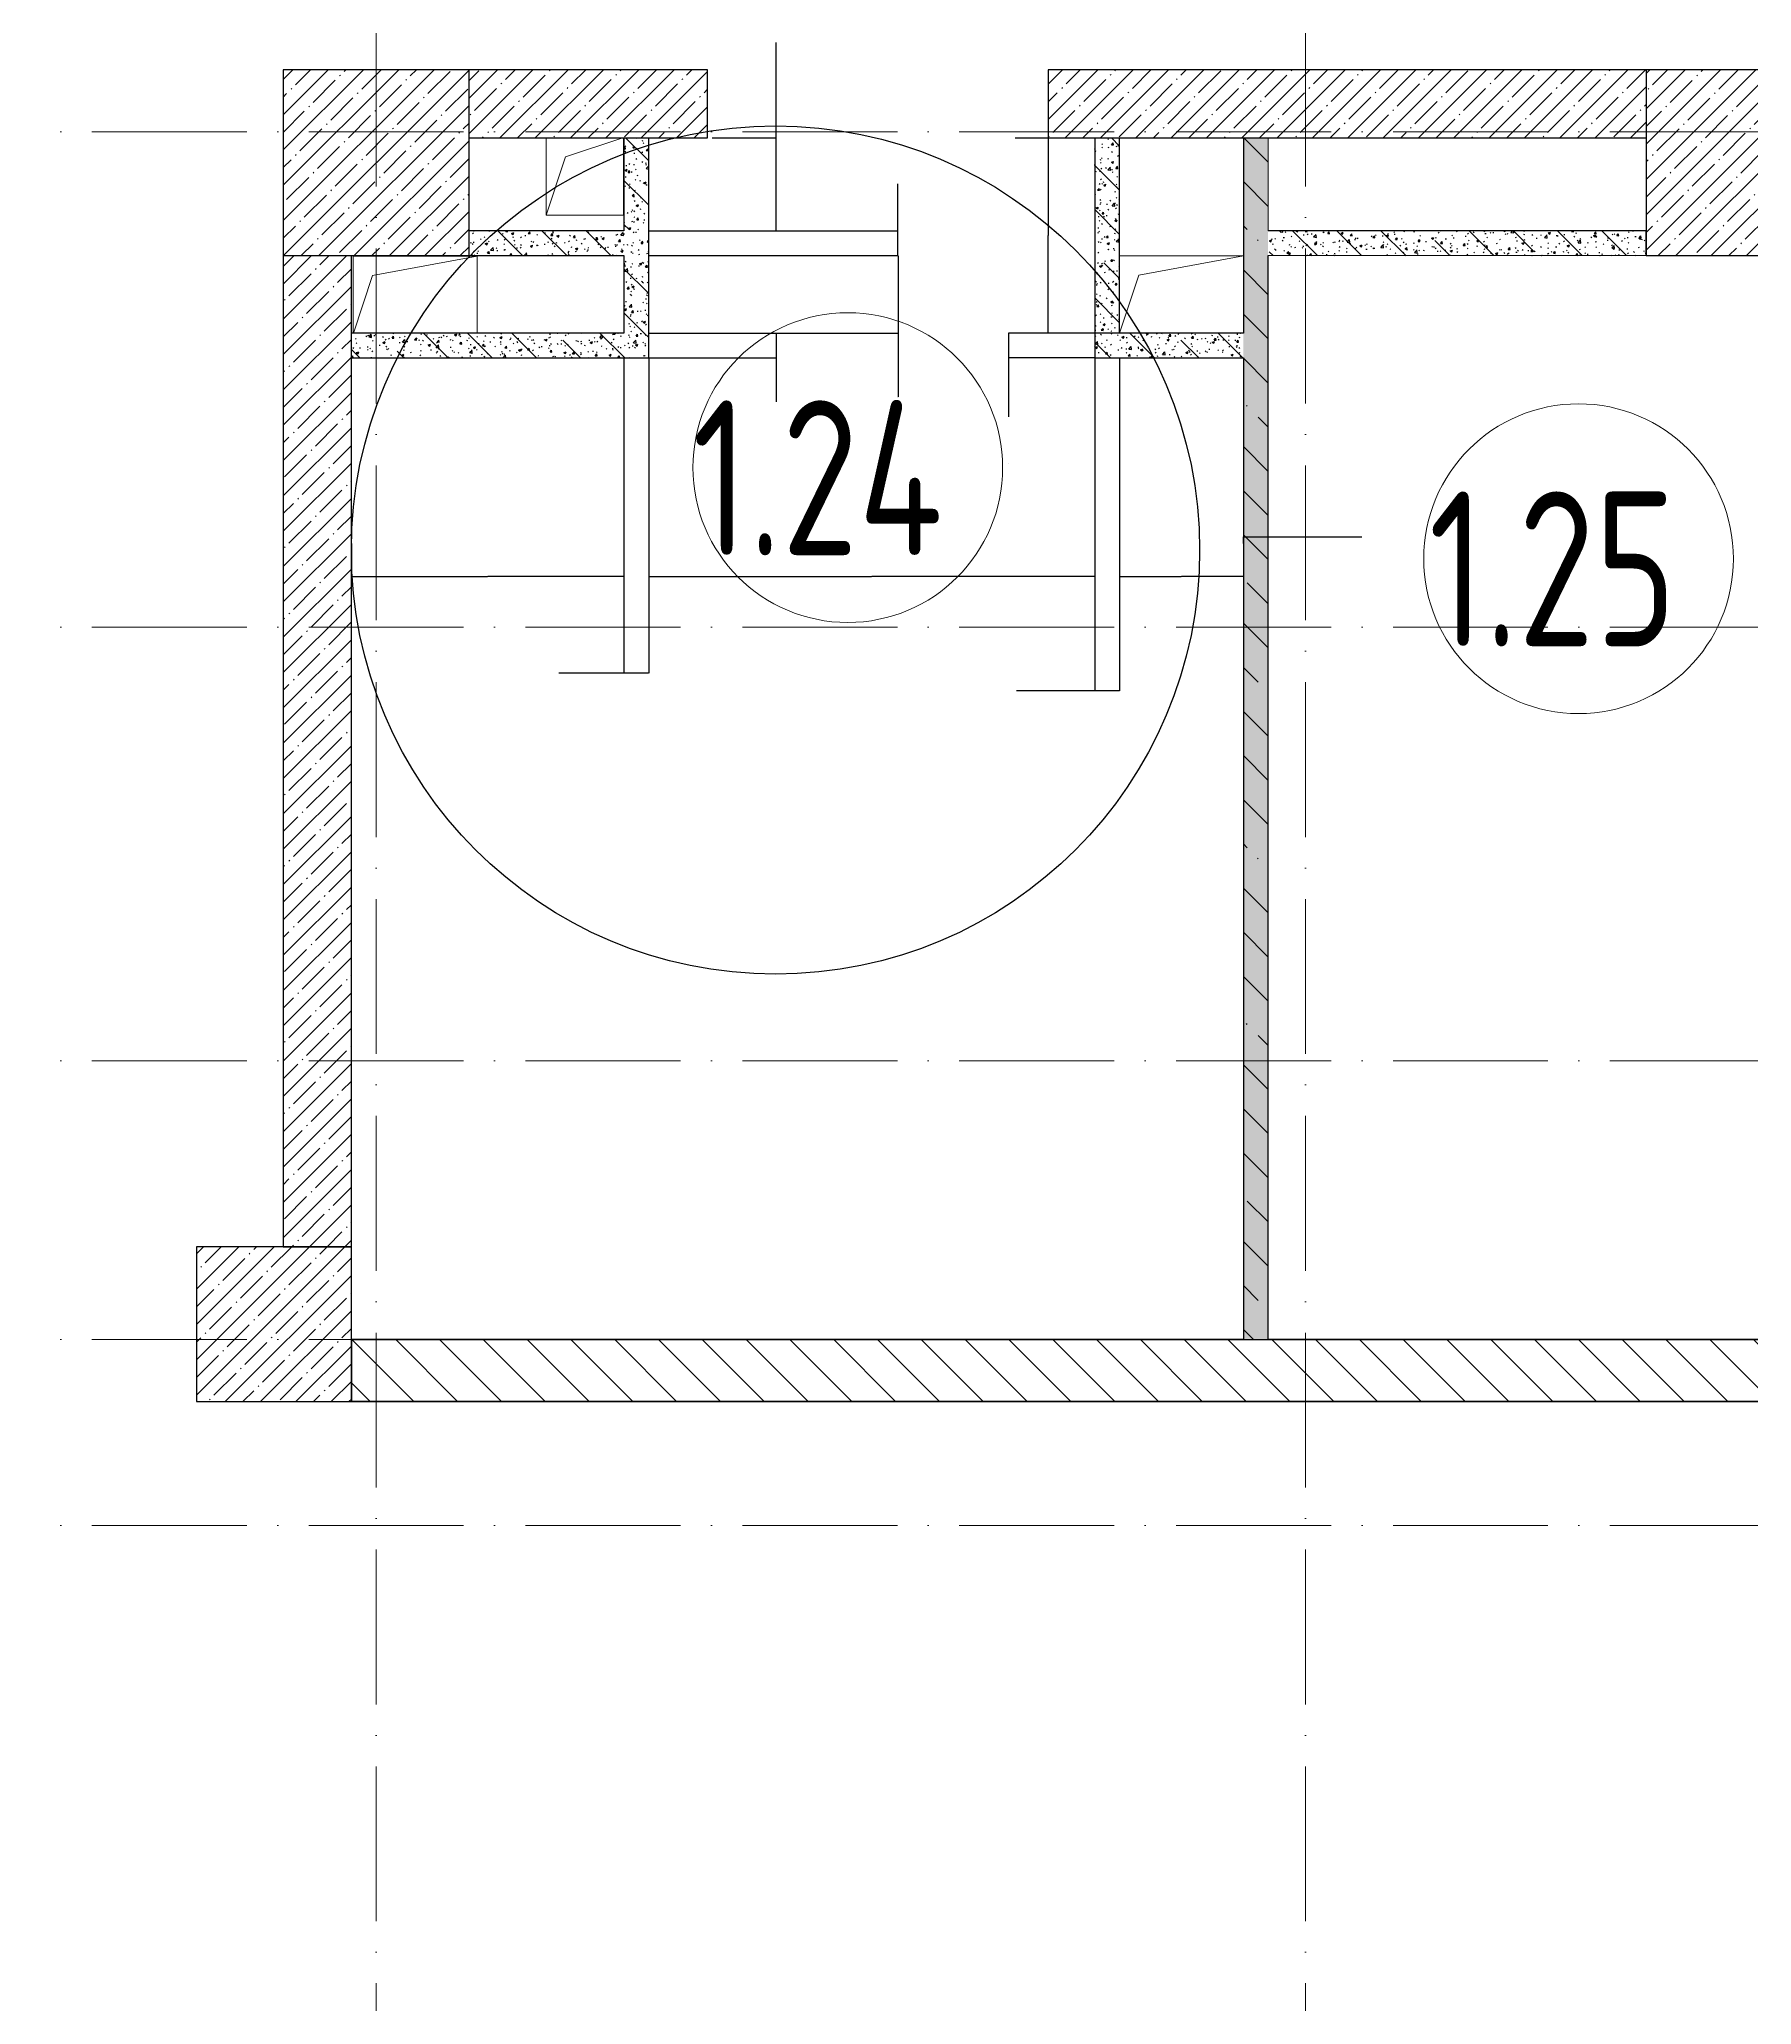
# Model space of a CAD drawing. Header units: millimetres. Extents: x 12986 to 523328, y -9759 to 30092.
# Drawn here: x 74919 to 80448, y 8953 to 15298 of the extents above; entities that cross this region are included whole.
import ezdxf

# ---------------------------------------------------------------- set-up
doc = ezdxf.new("R2010")
doc.units = ezdxf.units.MM
doc.linetypes.add('50_200_ШТРИХ_1Т_ш5_п1_п1_', pattern=[700, 500, -100, 0, -100])
for name, color, linetype, lineweight in [('0) ПГП', 1, 'Continuous', 30), ('2) Расчет', 1, 'Continuous', 30), ('4) ПГП красный расчет', 12, 'Continuous', 30), ('5) Блок ячеистый', 160, 'Continuous', 60), ('A-ANNO-DIMS', 7, 'Continuous', 9), ('A-AREA-IDEN', 7, 'Continuous', 9), ('A-FLOR', 7, 'Continuous', 9), ('A-GENM', 7, 'Continuous', 9), ('A-WALL-1', 7, 'Continuous', 25), ('A-WALL-6', 18, 'Continuous', 13), ('A-WALL-PATT-1', 7, 'Continuous', 5), ('S-COLS', 7, 'Continuous', 9), ('S-COLS-1', 7, 'Continuous', 5), ('S-COLS-2', 7, 'Continuous', 25), ('Оси-2', 7, '50_200_ШТРИХ_1Т_ш5_п1_п1_', 9)]:
    doc.layers.add(name, color=color, linetype=linetype, lineweight=lineweight)
doc.layers.add('0)Допникки кружки', color=7, linetype='Continuous', plot=False)
doc.layers.add('A-WALL-12', color=7, linetype='Continuous', lineweight=5, true_color=0x800000)
doc.layers.add('A-WALL-9', color=7, linetype='Continuous', lineweight=5, true_color=0x0070df)
doc.styles.add('СПДС', font='ГОСТ тип А.ttf', dxfattribs={"width": 0.9})
doc.dimstyles.get("Standard").update_dxf_attribs({"dimtxt": 0.18, "dimasz": 0.18, "dimexe": 0.18, "dimexo": 0.0625, "dimgap": 0.09, "dimtad": 0, "dimtih": 1, "dimtoh": 1, "dimdec": 4, "dimzin": 0, "dimdsep": 46, "dimtxsty": 'Standard', "dimcen": 0.09, "dimadec": 0, "dimazin": 0, "dimtfac": 1, "dimtdec": 4, "dimtofl": 0, "dimtmove": 0, "dimatfit": 3, "dimfxl": 1, "dimtolj": 1, "dimtzin": 0, "dimarcsym": 0})
pattern_1 = [(45, (61996.89, 0), (-57.02463, 57.02463), []), (45, (62053.92, 0), (-57.02463, 57.02463), [100.806, -20.161, 3.353, -16.808])]
pattern_2 = [(50, (61996.893, 0), (72.87376, -6.37607), [7.62, -83.82]), (355, (61996.89, 0), (-14.097, 76.42244), [6.096, -67.056]), (100.451, (62002.966, -0.53), (58.77696, 70.04687), [6.476, -71.236]), (46.184, (61996.89, 20.32), (108.43142, -16.81745), [11.43, -125.73]), (96.636, (62005.93, 18.92), (94.961, 98.9709), [9.714, -106.854]), (351.184, (61996.89, 20.32), (94.96227, 98.9702), [9.144, -100.584]), (21, (62007.053, 15.24), (60.64565, -40.90654), [7.62, -83.82]), (326, (62007.05, 15.24), (24.72083, 73.67493), [6.096, -67.056]), (71.451, (62012.11, 11.83), (85.36689, 32.76874), [6.476, -71.236]), (37.5, (61996.893, 0), (1.235525, 33.822432), [3.353, -62.89, 3.353, -64.719, -67.31]), (37.5, (61996.893, 0), (1.235525, 33.822432), [-134.315, 3.353, -63.957]), (7.5, (61996.893, 0), (26.728146, 40.07255), [3.353, -35.458, 3.353, -61.366, -25.654]), (7.5, (61996.893, 0), (26.728146, 40.07255), [-103.53, 3.353, -22.301]), (327.5, (61974.236, 0), (54.236318, -2.292117), [3.353, -22.047, 3.353, -75.895, -105.156]), (327.5, (61974.236, 0), (54.236318, -2.292117), [-104.648, 3.353, -101.803]), (317.5, (61964.076, 0), (59.25158, 10.17014), [3.353, -29.667, 3.353, -49.276, -74.676]), (317.5, (61964.076, 0), (59.25158, 10.17014), [-85.649, 3.353, -71.323])]
pattern_3 = [(135, (61996.9, 0), (-142.5612, -142.5612), []), (135, (62139.46, 0), (-142.5612, -142.5612), [252.016, -50.403, 3.353, -47.05])]

# ---------------------------------------------------------------- blocks, each defined once
blk = doc.blocks.new('BSC_Колонна _Прямоугольная - 600х600-V6-АР1_Кладочный план 1 этажа')
at = {"layer": 'S-COLS-1'}
h = blk.add_hatch(dxfattribs=at)
h.set_pattern_fill('FP_19', color=256, style=0, pattern_type=2)
h.set_pattern_definition([(45, (-14010, -14900), (-57.02463, 57.02463), []), (45, (-13952.975, -14900), (-57.02463, 57.02463), [100.806, -20.161, 3.353, -16.808])])
h.paths.add_polyline_path([(-300, -300), (300, -300), (300, 300), (-300, 300)], flags=0)
at = {"layer": 'S-COLS-2'}
for p, q in [((300, 300), (-300, 300)), ((-300, 300), (-300, -300)), ((300, -300), (300, 300)), ((-300, -300), (300, -300))]:
    blk.add_line(p, q, dxfattribs=at)
blk = doc.blocks.new('BSC_Колонна _Прямоугольная - 600х600-V33-АР1_Кладочный план 1 этажа')
at = {"layer": 'S-COLS-1'}
h = blk.add_hatch(dxfattribs=at)
h.set_pattern_fill('FP_59', color=256, style=0, pattern_type=2)
h.set_pattern_definition([(45, (-18410.26, -14900), (-57.02463, 57.02463), []), (45, (-18353.23, -14900), (-57.02463, 57.02463), [100.806, -20.161, 3.353, -16.808])])
h.paths.add_polyline_path([(-300, -300), (300, -300), (300, 300), (-300, 300)], flags=0)
at = {"layer": 'S-COLS-2'}
for p, q in [((300, 300), (-300, 300)), ((-300, 300), (-300, -300)), ((300, -300), (300, 300)), ((-300, -300), (300, -300))]:
    blk.add_line(p, q, dxfattribs=at)
blk = doc.blocks.new('AR_Отверстие прямоугольное _в плите_ - AR_Отверстие прямоугольное _в плите_-24467960-АР1_Кладочный план 1 этажа')
at = {"layer": 'A-GENM'}
for p, q in [((-125, 124), (-125, -125)), ((-62.5, 62.5), (122, 124)), ((125, -125), (125, 124)), ((-125, -125), (-62.5, 62.5)), ((-125, -125), (125, -125))]:
    blk.add_line(p, q, dxfattribs=at)
blk = doc.blocks.new('AR_Отверстие прямоугольное _в плите_ - AR_Отверстие прямоугольное _в плите_-V54-АР1_Кладочный план 1 этажа')
at = {"layer": 'A-GENM'}
for p, q in [((200, 125), (-200, 125)), ((-200, 125), (-200, -123)), ((-137.5, 62.5), (200, 125)), ((200, -123), (200, 125)), ((-199.3, -123), (-137.5, 62.5))]:
    blk.add_line(p, q, dxfattribs=at)
blk = doc.blocks.new('AR_Отверстие прямоугольное _в плите_ - AR_Отверстие прямоугольное _в плите_-V55-АР1_Кладочный план 1 этажа')
at = {"layer": 'A-GENM'}
for p, q in [((200, 125), (-200, 125)), ((-137.5, 62.5), (200, 125)), ((-199.6875, -124.0625), (-137.5, 62.5))]:
    blk.add_line(p, q, dxfattribs=at)
blk = doc.blocks.new('DIMBLOCK129-АР1_Кладочный план 1 этажа')
at = {"layer": 'A-ANNO-DIMS', "color": 0, "lineweight": -2, "transparency": 16777216}
for p, q in [((76890, 14350), (77298.9, 14350)), ((77298.7, 14349.8), (77298.7, 14270.2)), ((76887, 14270), (77298.9, 14270)), ((77298.7, 14270), (77298.7, 14127.5)), ((77298.7, 14127.5), (77298.5, 14127.5))]:
    blk.add_line(p, q, dxfattribs=at)
at = {"layer": 'A-ANNO-DIMS', "color": 0, "transparency": 16777216}
for points in [[(77298.7, 14349.8), (77298.7, 14349.8), (77298.7, 14350)], [(77298.7, 14270.2), (77298.7, 14270.2), (77298.7, 14270)]]:
    blk.add_solid(points, dxfattribs=at)
at = {"layer": 'Defpoints', "color": 0, "transparency": 16777216}
for p in [(76889.9, 14350), (77298.7, 14350), (76886.9, 14270)]:
    blk.add_point(p, dxfattribs=at)
at = {"layer": 'A-ANNO-DIMS', "color": 0, "transparency": 16777216, "insert": (77298.2, 13975.8), "char_height": 0.18, "width": 303.391, "attachment_point": 1, "rotation": 90, "line_spacing_factor": 1.149209}
blk.add_mtext('\\A1;80.0000', dxfattribs=at)
blk = doc.blocks.new('DIMBLOCK130-АР1_Кладочный план 1 этажа')
at = {"layer": 'A-ANNO-DIMS', "color": 0, "lineweight": -2, "transparency": 16777216}
for p, q in [((76890, 14600), (77692.1, 14600)), ((77691.9, 14599.8), (77691.9, 14350.2)), ((76890, 14350), (77692.1, 14350)), ((77691.9, 14350), (77691.9, 14144.3)), ((77691.9, 14144.3), (77691.7, 14144.3))]:
    blk.add_line(p, q, dxfattribs=at)
at = {"layer": 'A-ANNO-DIMS', "color": 0, "transparency": 16777216}
for points in [[(77691.9, 14599.8), (77692, 14599.8), (77691.9, 14600)], [(77691.9, 14350.2), (77692, 14350.2), (77691.9, 14350)]]:
    blk.add_solid(points, dxfattribs=at)
at = {"layer": 'Defpoints', "color": 0, "transparency": 16777216}
for p in [(76889.9, 14600), (77691.9, 14600), (76889.9, 14350)]:
    blk.add_point(p, dxfattribs=at)
at = {"layer": 'A-ANNO-DIMS', "color": 0, "transparency": 16777216, "insert": (77691.4, 13916.7), "char_height": 0.18, "width": 455.087, "attachment_point": 1, "rotation": 90, "line_spacing_factor": 1.149209}
blk.add_mtext('\\A1;250.0000', dxfattribs=at)
blk = doc.blocks.new('DIMBLOCK131-АР1_Кладочный план 1 этажа')
at = {"layer": 'A-ANNO-DIMS', "color": 0, "lineweight": -2, "transparency": 16777216}
for p, q in [((77691.1, 14680), (77691.1, 14832.3)), ((77691.1, 14832.3), (77691.3, 14832.3)), ((76890, 14680), (77691.3, 14680)), ((77691.1, 14600.2), (77691.1, 14679.8)), ((76890, 14600), (77691.3, 14600))]:
    blk.add_line(p, q, dxfattribs=at)
at = {"layer": 'A-ANNO-DIMS', "color": 0, "transparency": 16777216}
for points in [[(77691.1, 14679.8), (77691.2, 14679.8), (77691.1, 14680)], [(77691.1, 14600.2), (77691.2, 14600.2), (77691.1, 14600)]]:
    blk.add_solid(points, dxfattribs=at)
at = {"layer": 'Defpoints', "color": 0, "transparency": 16777216}
for p in [(76889.9, 14680), (77691.1, 14680), (76889.9, 14600)]:
    blk.add_point(p, dxfattribs=at)
at = {"layer": 'A-ANNO-DIMS', "color": 0, "transparency": 16777216, "insert": (77691.4, 14680.6), "char_height": 0.18, "width": 303.391, "attachment_point": 1, "rotation": 90, "line_spacing_factor": 1.149209}
blk.add_mtext('\\A1;80.0000', dxfattribs=at)
blk = doc.blocks.new('DIMBLOCK132-АР1_Кладочный план 1 этажа')
at = {"layer": 'A-ANNO-DIMS', "color": 0, "lineweight": -2, "transparency": 16777216}
for p, q in [((77297.9, 14980), (77297.9, 15288.6)), ((77297.9, 15288.6), (77298.1, 15288.6)), ((77091.5, 14980), (77298.1, 14980)), ((77297.9, 14680.2), (77297.9, 14979.8)), ((76890, 14680), (77298.1, 14680))]:
    blk.add_line(p, q, dxfattribs=at)
at = {"layer": 'A-ANNO-DIMS', "color": 0, "transparency": 16777216}
for points in [[(77297.9, 14979.8), (77298, 14979.8), (77297.9, 14980)], [(77297.9, 14680.2), (77298, 14680.2), (77297.9, 14680)]]:
    blk.add_solid(points, dxfattribs=at)
at = {"layer": 'Defpoints', "color": 0, "transparency": 16777216}
for p in [(77091.5, 14980), (77297.9, 14980), (76889.9, 14680)]:
    blk.add_point(p, dxfattribs=at)
at = {"layer": 'A-ANNO-DIMS', "color": 0, "transparency": 16777216, "insert": (77298.2, 15061), "char_height": 0.18, "width": 455.087, "attachment_point": 1, "rotation": 90, "line_spacing_factor": 1.149209}
blk.add_mtext('\\A1;300.0000', dxfattribs=at)
blk = doc.blocks.new('DIMBLOCK133-АР1_Кладочный план 1 этажа')
at = {"layer": 'A-ANNO-DIMS', "color": 0, "lineweight": -2, "transparency": 16777216}
for p, q in [((78326.7, 14270), (78326.5, 14270)), ((78326.9, 14270.1), (78326.9, 14270.2)), ((78326.9, 14270.1), (78326.9, 14270.2)), ((78327.1, 14270), (78327.3, 14270))]:
    blk.add_line(p, q, dxfattribs=at)
at = {"layer": 'A-ANNO-DIMS', "color": 0, "transparency": 16777216}
for points in [[(78326.7, 14270), (78326.7, 14270), (78326.9, 14270)], [(78327.1, 14270), (78327.1, 14270), (78326.9, 14270)]]:
    blk.add_solid(points, dxfattribs=at)
at = {"layer": 'Defpoints', "color": 0, "transparency": 16777216}
blk.add_point((78326.9, 14270), dxfattribs=at)
blk.add_point((78326.9, 14270), dxfattribs=at)
blk.add_point((78326.9, 14270), dxfattribs=at)
at = {"layer": 'A-ANNO-DIMS', "color": 0, "transparency": 16777216, "insert": (78327.7, 14270), "char_height": 0.18, "width": 151.696, "attachment_point": 5}
blk.add_mtext('\\A1;0.0000', dxfattribs=at)
blk = doc.blocks.new('DIMBLOCK134-АР1_Кладочный план 1 этажа')
at = {"layer": 'A-ANNO-DIMS', "color": 0, "lineweight": -2, "transparency": 16777216}
for p, q in [((78406.8, 14350), (78048.7, 14350)), ((78048.9, 14349.8), (78048.9, 14270.2)), ((78326.8, 14270), (78048.7, 14270)), ((78048.9, 14270), (78048.9, 14080)), ((78048.9, 14080), (78048.7, 14080))]:
    blk.add_line(p, q, dxfattribs=at)
at = {"layer": 'A-ANNO-DIMS', "color": 0, "transparency": 16777216}
for points in [[(78048.8, 14349.8), (78048.9, 14349.8), (78048.9, 14350)], [(78048.8, 14270.2), (78048.9, 14270.2), (78048.9, 14270)]]:
    blk.add_solid(points, dxfattribs=at)
at = {"layer": 'Defpoints', "color": 0, "transparency": 16777216}
for p in [(78048.9, 14350), (78406.9, 14350), (78326.9, 14270)]:
    blk.add_point(p, dxfattribs=at)
at = {"layer": 'A-ANNO-DIMS', "color": 0, "transparency": 16777216, "insert": (78048.4, 13928.3), "char_height": 0.18, "width": 303.391, "attachment_point": 1, "rotation": 90, "line_spacing_factor": 1.149209}
blk.add_mtext('\\A1;80.0000', dxfattribs=at)
blk = doc.blocks.new('DIMBLOCK135-АР1_Кладочный план 1 этажа')
at = {"layer": 'A-ANNO-DIMS', "color": 0, "lineweight": -2, "transparency": 16777216}
for p, q in [((78070.4, 14980), (78176.6, 14980)), ((78176.4, 14979.8), (78176.4, 14665.2)), ((78176.4, 14350.2), (78176.4, 14664.8)), ((78406.8, 14350), (78176.3, 14350))]:
    blk.add_line(p, q, dxfattribs=at)
at = {"layer": 'A-ANNO-DIMS', "color": 0, "transparency": 16777216}
for points in [[(78176.4, 14979.8), (78176.5, 14979.8), (78176.4, 14980)], [(78176.4, 14350.2), (78176.5, 14350.2), (78176.4, 14350)]]:
    blk.add_solid(points, dxfattribs=at)
at = {"layer": 'Defpoints', "color": 0, "transparency": 16777216}
for p in [(78070.4, 14980), (78176.4, 14980), (78406.9, 14350)]:
    blk.add_point(p, dxfattribs=at)
at = {"layer": 'A-ANNO-DIMS', "color": 0, "transparency": 16777216, "insert": (78176.4, 14665), "char_height": 0.18, "width": 455.087, "attachment_point": 5}
blk.add_mtext('\\A1;630.0000', dxfattribs=at)
blk = doc.blocks.new('DIMBLOCK388-АР1_Кладочный план 1 этажа')
at = {"layer": 'A-ANNO-DIMS', "color": 0, "lineweight": -2, "transparency": 16777216}
for p, q in [((76806.9, 14266.9), (76806.9, 13563.8)), ((75926.9, 13670), (75926.9, 13563.8)), ((75927.1, 13564), (76366.2, 13564)), ((76806.7, 13564), (76367.5, 13564))]:
    blk.add_line(p, q, dxfattribs=at)
at = {"layer": 'A-ANNO-DIMS', "color": 0, "transparency": 16777216}
for points in [[(75927.1, 13564), (75927.1, 13564), (75926.9, 13564)], [(76806.7, 13564), (76806.7, 13564), (76806.9, 13564)]]:
    blk.add_solid(points, dxfattribs=at)
at = {"layer": 'Defpoints', "color": 0, "transparency": 16777216}
for p in [(76806.9, 14267), (75926.9, 13670), (76806.9, 13564)]:
    blk.add_point(p, dxfattribs=at)
at = {"layer": 'A-ANNO-DIMS', "color": 0, "transparency": 16777216, "insert": (76366.9, 13564), "char_height": 0.18, "width": 455.087, "attachment_point": 5}
blk.add_mtext('\\A1;880.0000', dxfattribs=at)
blk = doc.blocks.new('DIMBLOCK389-АР1_Кладочный план 1 этажа')
at = {"layer": 'A-ANNO-DIMS', "color": 0, "lineweight": -2, "transparency": 16777216}
for p, q in [((76806.9, 14266.9), (76806.9, 13251.4)), ((76886.9, 14269.9), (76886.9, 13251.4)), ((76806.9, 13251.6), (76597.1, 13251.6)), ((76886.7, 13251.6), (76807.1, 13251.6))]:
    blk.add_line(p, q, dxfattribs=at)
at = {"layer": 'A-ANNO-DIMS', "color": 0, "transparency": 16777216}
for points in [[(76807.1, 13251.6), (76807.1, 13251.6), (76806.9, 13251.6)], [(76886.7, 13251.6), (76886.7, 13251.6), (76886.9, 13251.6)]]:
    blk.add_solid(points, dxfattribs=at)
at = {"layer": 'Defpoints', "color": 0, "transparency": 16777216}
for p in [(76806.9, 14267), (76886.9, 14270), (76886.9, 13251.6)]:
    blk.add_point(p, dxfattribs=at)
at = {"layer": 'A-ANNO-DIMS', "color": 0, "transparency": 16777216, "insert": (76444.9, 13251.7), "char_height": 0.18, "width": 303.391, "attachment_point": 1, "line_spacing_factor": 1.149209}
blk.add_mtext('\\A1;80.0000', dxfattribs=at)
blk = doc.blocks.new('DIMBLOCK390-АР1_Кладочный план 1 этажа')
at = {"layer": 'A-ANNO-DIMS', "color": 0, "lineweight": -2, "transparency": 16777216}
for p, q in [((76886.9, 14269.9), (76886.9, 13563.8)), ((78326.9, 14269.9), (78326.9, 13563.8)), ((76887.1, 13564), (77606.2, 13564)), ((78326.7, 13564), (77607.6, 13564))]:
    blk.add_line(p, q, dxfattribs=at)
at = {"layer": 'A-ANNO-DIMS', "color": 0, "transparency": 16777216}
for points in [[(76887.1, 13564), (76887.1, 13564), (76886.9, 13564)], [(78326.7, 13564), (78326.7, 13564), (78326.9, 13564)]]:
    blk.add_solid(points, dxfattribs=at)
at = {"layer": 'Defpoints', "color": 0, "transparency": 16777216}
for p in [(76886.9, 14270), (78326.9, 14270), (78326.9, 13564)]:
    blk.add_point(p, dxfattribs=at)
at = {"layer": 'A-ANNO-DIMS', "color": 0, "transparency": 16777216, "insert": (77606.9, 13564), "char_height": 0.18, "width": 597.589, "attachment_point": 5}
blk.add_mtext('\\A1;1440.0000', dxfattribs=at)
blk = doc.blocks.new('DIMBLOCK391-АР1_Кладочный план 1 этажа')
at = {"layer": 'A-ANNO-DIMS', "color": 0, "lineweight": -2, "transparency": 16777216}
for p, q in [((78326.9, 14269.9), (78326.9, 13194.8)), ((78406.9, 14266.9), (78406.9, 13194.8)), ((78326.9, 13194.9), (78074.6, 13194.9)), ((78406.7, 13194.9), (78327.1, 13194.9))]:
    blk.add_line(p, q, dxfattribs=at)
at = {"layer": 'A-ANNO-DIMS', "color": 0, "transparency": 16777216}
for points in [[(78327.1, 13195), (78327.1, 13194.9), (78326.9, 13194.9)], [(78406.7, 13195), (78406.7, 13194.9), (78406.9, 13194.9)]]:
    blk.add_solid(points, dxfattribs=at)
at = {"layer": 'Defpoints', "color": 0, "transparency": 16777216}
for p in [(78326.9, 14270), (78406.9, 14267), (78406.9, 13194.9)]:
    blk.add_point(p, dxfattribs=at)
at = {"layer": 'A-ANNO-DIMS', "color": 0, "transparency": 16777216, "insert": (77922.4, 13195.1), "char_height": 0.18, "width": 303.391, "attachment_point": 1, "line_spacing_factor": 1.149209}
blk.add_mtext('\\A1;80.0000', dxfattribs=at)
blk = doc.blocks.new('DIMBLOCK392-АР1_Кладочный план 1 этажа')
at = {"layer": 'A-ANNO-DIMS', "color": 0, "lineweight": -2, "transparency": 16777216}
for p, q in [((78406.9, 14266.9), (78406.9, 13563.8)), ((78806.9, 13670), (78806.9, 13563.8)), ((78407.1, 13564), (78606.3, 13564)), ((78806.7, 13564), (78607.5, 13564))]:
    blk.add_line(p, q, dxfattribs=at)
at = {"layer": 'A-ANNO-DIMS', "color": 0, "transparency": 16777216}
for points in [[(78407.1, 13564), (78407.1, 13564), (78406.9, 13564)], [(78806.7, 13564), (78806.7, 13564), (78806.9, 13564)]]:
    blk.add_solid(points, dxfattribs=at)
at = {"layer": 'Defpoints', "color": 0, "transparency": 16777216}
for p in [(78406.9, 14267), (78806.9, 13670), (78806.9, 13564)]:
    blk.add_point(p, dxfattribs=at)
at = {"layer": 'A-ANNO-DIMS', "color": 0, "transparency": 16777216, "insert": (78606.9, 13564), "char_height": 0.18, "width": 473.474, "attachment_point": 5}
blk.add_mtext('\\A1;400.0000', dxfattribs=at)
blk = doc.blocks.new('DIMBLOCK393-АР1_Кладочный план 1 этажа')
at = {"layer": 'A-ANNO-DIMS', "color": 0, "lineweight": -2, "transparency": 16777216}
for p, q in [((78806.9, 13670.1), (78806.9, 13692.1)), ((78807.1, 13691.9), (78886.7, 13691.9)), ((78886.9, 13670.1), (78886.9, 13692.1)), ((78886.9, 13691.9), (79188.8, 13691.9))]:
    blk.add_line(p, q, dxfattribs=at)
at = {"layer": 'A-ANNO-DIMS', "color": 0, "transparency": 16777216}
for points in [[(78807.1, 13692), (78807.1, 13691.9), (78806.9, 13691.9)], [(78886.7, 13692), (78886.7, 13691.9), (78886.9, 13691.9)]]:
    blk.add_solid(points, dxfattribs=at)
at = {"layer": 'Defpoints', "color": 0, "transparency": 16777216}
for p in [(78806.9, 13670), (78886.9, 13691.9), (78886.9, 13670)]:
    blk.add_point(p, dxfattribs=at)
at = {"layer": 'A-ANNO-DIMS', "color": 0, "transparency": 16777216, "insert": (79037.6, 13692.1), "char_height": 0.18, "width": 303.391, "attachment_point": 1, "line_spacing_factor": 1.149209}
blk.add_mtext('\\A1;80.0000', dxfattribs=at)
blk = doc.blocks.new('Марка_Помещения - Номер-25198446-Объем проектирования 1 этажа')
at = {"layer": 'A-AREA-IDEN'}
for start, end in [(360, 180), (180, 360)]:
    blk.add_arc((0, 0), 2.5, start, end, dxfattribs=at)

msp = doc.modelspace()

# ---------------------------------------------------------------- hatches: boundary and pattern name
at = {"layer": '0) ПГП'}
h = msp.add_hatch(dxfattribs=at)
h.set_pattern_fill('FP_16', color=256, style=0, pattern_type=2)
h.set_pattern_definition(pattern_2)
h.paths.add_polyline_path([(76886.89325, 14350), (76886.89325, 14980), (76806.89325, 14980), (76806.89325, 14350)], flags=0)
h = msp.add_hatch(dxfattribs=at)
h.set_pattern_fill('FP_17', color=256, style=0, pattern_type=2)
h.set_pattern_definition(pattern_3)
h.paths.add_polyline_path([(76886.89325, 14350), (76886.89325, 14980), (76806.89325, 14980), (76806.89325, 14350)], flags=0)
h = msp.add_hatch(dxfattribs=at)
h.set_pattern_fill('FP_16', color=256, style=0, pattern_type=2)
h.set_pattern_definition(pattern_2)
h.paths.add_polyline_path([(78326.89325, 14350), (78406.89325, 14350), (78406.89325, 14980), (78326.89325, 14980)], flags=0)
h = msp.add_hatch(dxfattribs=at)
h.set_pattern_fill('FP_17', color=256, style=0, pattern_type=2)
h.set_pattern_definition(pattern_3)
h.paths.add_polyline_path([(78326.89325, 14350), (78406.89325, 14350), (78406.89325, 14980), (78326.89325, 14980)], flags=0)
h = msp.add_hatch(dxfattribs=at)
h.set_pattern_fill('FP_16', color=256, style=0, pattern_type=2)
h.set_pattern_definition(pattern_2)
h.paths.add_polyline_path([(78886.89325, 11100.00003), (78886.89325, 14980), (78806.89325, 14980), (78806.89325, 11100.00003)], flags=0)
h = msp.add_hatch(dxfattribs=at)
h.set_pattern_fill('FP_17', color=256, style=0, pattern_type=2)
h.set_pattern_definition(pattern_3)
h.paths.add_polyline_path([(78886.89325, 11100.00003), (78886.89325, 14980), (78806.89325, 14980), (78806.89325, 11100.00003)], flags=0)
h = msp.add_hatch(dxfattribs=at)
h.set_pattern_fill('FP_16', color=256, style=0, pattern_type=2)
h.set_pattern_definition(pattern_2)
h.paths.add_polyline_path([(76806.89325, 14600), (76806.89325, 14680), (76306.89325, 14680), (76306.89325, 14600)], flags=0)
h = msp.add_hatch(dxfattribs=at)
h.set_pattern_fill('FP_17', color=256, style=0, pattern_type=2)
h.set_pattern_definition(pattern_3)
h.paths.add_polyline_path([(76806.89325, 14600), (76806.89325, 14680), (76306.89325, 14680), (76306.89325, 14600)], flags=0)
h = msp.add_hatch(dxfattribs=at)
h.set_pattern_fill('FP_16', color=256, style=0, pattern_type=2)
h.set_pattern_definition(pattern_2)
h.paths.add_polyline_path([(80106.89325, 14600), (80106.89325, 14680), (78886.89325, 14680), (78886.89325, 14600)], flags=0)
h = msp.add_hatch(dxfattribs=at)
h.set_pattern_fill('FP_17', color=256, style=0, pattern_type=2)
h.set_pattern_definition(pattern_3)
h.paths.add_polyline_path([(80106.89325, 14600), (80106.89325, 14680), (78886.89325, 14680), (78886.89325, 14600)], flags=0)
h = msp.add_hatch(dxfattribs=at)
h.set_pattern_fill('FP_16', color=256, style=0, pattern_type=2)
h.set_pattern_definition(pattern_2)
h.paths.add_polyline_path([(76886.89325, 14270), (76886.89325, 14350), (75926.89325, 14350), (75926.89325, 14270)], flags=0)
h = msp.add_hatch(dxfattribs=at)
h.set_pattern_fill('FP_17', color=256, style=0, pattern_type=2)
h.set_pattern_definition(pattern_3)
h.paths.add_polyline_path([(76886.89325, 14270), (76886.89325, 14350), (75926.89325, 14350), (75926.89325, 14270)], flags=0)
h = msp.add_hatch(dxfattribs=at)
h.set_pattern_fill('FP_16', color=256, style=0, pattern_type=2)
h.set_pattern_definition(pattern_2)
h.paths.add_polyline_path([(78326.89325, 14270), (78806.89325, 14270), (78806.89325, 14350), (78326.89325, 14350)], flags=0)
h = msp.add_hatch(dxfattribs=at)
h.set_pattern_fill('FP_17', color=256, style=0, pattern_type=2)
h.set_pattern_definition(pattern_3)
h.paths.add_polyline_path([(78326.89325, 14270), (78806.89325, 14270), (78806.89325, 14350), (78326.89325, 14350)], flags=0)
at = {"layer": 'A-WALL-12'}
h = msp.add_hatch(dxfattribs=at)
h.set_pattern_fill('FP_3', color=256, style=0, pattern_type=2)
h.set_pattern_definition([(135, (61996.89, 0), (-70.7107, -70.7107), [])])
h.paths.add_polyline_path([(75926.89325, 10900.00003), (81706.89325, 10900.00003), (81706.89325, 11100.00003), (75926.89325, 11100.00003)], flags=0)
at = {"layer": 'A-WALL-PATT-1'}
h = msp.add_hatch(dxfattribs=at)
h.set_pattern_fill('FP_1', color=256, style=0, pattern_type=2)
h.set_pattern_definition(pattern_1)
h.paths.add_polyline_path([(78806.89325, 14980), (80107.14985, 14980), (80107.14985, 15200), (78176.89325, 15200), (78176.89325, 14980), (78406.89325, 14980)], flags=0)
h.paths.add_polyline_path([(76886.89325, 14980), (77076.89325, 14980), (77076.89325, 15200), (76306.89325, 15200), (76306.89325, 14980), (76806.89325, 14980)], flags=0)
h = msp.add_hatch(dxfattribs=at)
h.set_pattern_fill('FP_1', color=256, style=0, pattern_type=2)
h.set_pattern_definition(pattern_1)
h.paths.add_polyline_path([(75706.89325, 11400), (75926.89325, 11400), (75926.89325, 14600), (75706.89325, 14600)], flags=0)
at = {"layer": 'S-COLS-1'}
h = msp.add_hatch(dxfattribs=at)
h.set_pattern_fill('FP_1', color=256, style=0, pattern_type=2)
h.set_pattern_definition(pattern_1)
h.paths.add_polyline_path([(75426.89325, 10900), (75926.89325, 10900), (75926.89325, 11400), (75426.89325, 11400)], flags=0)

# ---------------------------------------------------------------- linework, layer by layer
at = {"layer": '0) ПГП'}
for p, q in [((76806.89325, 14980), (76806.89325, 14680)), ((78406.89325, 14350), (78406.89325, 14980)), ((76806.89325, 14680), (76306.89325, 14680)), ((76806.89325, 14600), (76806.89325, 14350)), ((78886.89325, 11100.00003), (78886.89325, 14600)), ((75926.89325, 14270), (76886.89325, 14270)), ((78326.89325, 14270), (78806.89325, 14270))]:
    msp.add_line(p, q, dxfattribs=at)
at = {"layer": '0)Допникки кружки', "color": 6, "lineweight": 30}
msp.add_circle((77296.27888, 13649.38563), 1369.38563, dxfattribs=at)
at = {"layer": '2) Расчет'}
for p, q in [((76886.89325, 14270), (76886.89325, 14980)), ((78326.89325, 14980), (78326.89325, 14270)), ((78806.89325, 14980), (78806.89325, 14350)), ((76306.89325, 14600), (76806.89325, 14600)), ((76806.89325, 14350), (75926.89325, 14350)), ((78806.89325, 14350), (78406.89325, 14350)), ((78806.89325, 14270), (78806.89325, 11100.00003))]:
    msp.add_line(p, q, dxfattribs=at)
at = {"layer": '4) ПГП красный расчет'}
for p, q in [((80106.89325, 14680), (78886.89325, 14680)), ((80106.89325, 14600), (80106.89325, 14680))]:
    msp.add_line(p, q, dxfattribs=at)
at = {"layer": '5) Блок ячеистый'}
for p, q in [((78806.89325, 11100.00003), (75926.89325, 11100.00003)), ((75926.89325, 11100.00003), (75926.89325, 10900.00003)), ((81706.89325, 11100.00003), (78886.89325, 11100.00003)), ((75926.89325, 10900.00003), (81706.89325, 10900.00003))]:
    msp.add_line(p, q, dxfattribs=at)
at = {"layer": 'A-FLOR'}
for p, q in [((76555.89325, 14731), (76555.89325, 14980)), ((76805.89325, 14980), (76805.89325, 14731)), ((76805.89325, 14731), (76555.89325, 14731)), ((75932.89325, 14598), (76332.89325, 14598)), ((75932.89325, 14350), (75932.89325, 14598)), ((76332.89325, 14598), (76332.89325, 14350)), ((78406.89325, 14599), (78806.89325, 14599))]:
    msp.add_line(p, q, dxfattribs=at)
at = {"layer": 'A-WALL-1'}
for p, q in [((77076.89325, 15200), (76306.89325, 15200)), ((77076.89325, 14980), (77076.89325, 15200)), ((80107.14985, 15200), (78176.89325, 15200)), ((78176.89325, 15200), (78176.89325, 14980)), ((76306.89325, 14980), (77076.89325, 14980)), ((78176.89325, 14980), (80107.14985, 14980)), ((75706.89325, 14600), (75706.89325, 11400)), ((75926.89325, 11400), (75926.89325, 14600)), ((75706.89325, 11400), (75926.89325, 11400))]:
    msp.add_line(p, q, dxfattribs=at)
at = {"layer": 'A-WALL-12', "color": 16, "lineweight": 25, "true_color": 0x800000}
msp.add_lwpolyline([(75926.89325, 11100.00003), (81706.89325, 11100.00003), (81706.89325, 10900), (75926.89325, 10900)], close=True, dxfattribs=at)
at = {"layer": 'A-WALL-6'}
for p, q in [((78886.89325, 14680), (78886.89325, 14980)), ((78886.89325, 14600), (80106.89325, 14600))]:
    msp.add_line(p, q, dxfattribs=at)
at = {"layer": 'A-WALL-9'}
msp.add_line((78806.89325, 11100.00003), (78886.89325, 11100.00003), dxfattribs=at)
at = {"layer": 'S-COLS-2'}
for p, q in [((75926.89325, 11400), (75426.89325, 11400)), ((75426.89325, 11400), (75426.89325, 10900)), ((75926.89325, 10900), (75926.89325, 11400)), ((75426.89325, 10900), (75926.89325, 10900))]:
    msp.add_line(p, q, dxfattribs=at)
at = {"layer": 'Оси-2'}
for p, q in [((76006.89325, -4080), (76006.89325, 28636.94316)), ((79006.89325, -4080), (79006.89325, 28636.94316)), ((57586.89328, 15000), (187948.52131, 15000)), ((57586.89328, 13400), (187948.52131, 13400)), ((57586.89328, 12000), (187948.52131, 12000)), ((57586.89328, 11100), (187948.52131, 11100)), ((57586.89328, 10500), (187948.52131, 10500))]:
    msp.add_line(p, q, dxfattribs=at)

# ---------------------------------------------------------------- block references
at = {"layer": 'A-AREA-IDEN', "xscale": 199.9999999999999, "yscale": 199.9999999999999, "zscale": 199.9999999999999}
for p in [(77529.59518, 13915.52297), (79889.07969, 13621.41744)]:
    msp.add_blockref('Марка_Помещения - Номер-25198446-Объем проектирования 1 этажа', p, dxfattribs=at)
at = {"layer": 'A-GENM'}
for name, p in [('AR_Отверстие прямоугольное _в плите_ - AR_Отверстие прямоугольное _в плите_-24467960-АР1_Кладочный план 1 этажа', (76680.89325, 14856)), ('AR_Отверстие прямоугольное _в плите_ - AR_Отверстие прямоугольное _в плите_-V54-АР1_Кладочный план 1 этажа', (76132.89325, 14473)), ('AR_Отверстие прямоугольное _в плите_ - AR_Отверстие прямоугольное _в плите_-V55-АР1_Кладочный план 1 этажа', (78606.89325, 14474))]:
    msp.add_blockref(name, p, dxfattribs=at)
at = {"layer": 'S-COLS'}
for name, p in [('BSC_Колонна _Прямоугольная - 600х600-V6-АР1_Кладочный план 1 этажа', (76006.89325, 14900)), ('BSC_Колонна _Прямоугольная - 600х600-V33-АР1_Кладочный план 1 этажа', (80407.14985, 14900))]:
    msp.add_blockref(name, p, dxfattribs=at)

# ---------------------------------------------------------------- texts
at = {"layer": 'A-AREA-IDEN', "char_height": 500, "attachment_point": 1, "style": 'СПДС'}
for s, insert, width in [('1.24', (77027.82888, 14132.64158), 1255.442625), ('1.25', (79405.31339, 13838.53605), 1212.1515)]:
    msp.add_mtext(s, dxfattribs=dict(at, insert=insert, width=width))

# ---------------------------------------------------------------- dimensions: what is measured, and where the dimension line sits
at = {"layer": 'A-ANNO-DIMS'}
for base, p1, p2, picture, middle in [((77297.93712, 14980), (76889.94125, 14680), (77091.47815, 14980), 'DIMBLOCK132-АР1_Кладочный план 1 этажа', (77298.32712, 15288.55829)), ((77691.14044, 14680), (76889.94125, 14600), (76889.94125, 14680), 'DIMBLOCK131-АР1_Кладочный план 1 этажа', (77691.53044, 14832.27367)), ((77691.92044, 14600), (76889.94125, 14350), (76889.94125, 14600), 'DIMBLOCK130-АР1_Кладочный план 1 этажа', (77691.53044, 14144.27304)), ((77298.71712, 14350), (76886.89325, 14270), (76889.94125, 14350), 'DIMBLOCK129-АР1_Кладочный план 1 этажа', (77298.32712, 14127.45185)), ((78048.87826, 14350), (78326.89325, 14270), (78406.89325, 14350), 'DIMBLOCK134-АР1_Кладочный план 1 этажа', (78048.48826, 14079.98045))]:
    dim = msp.add_linear_dim(base=base, p1=p1, p2=p2, angle=90, dimstyle='Standard', dxfattribs=at)
    dim.commit()
    dim.dimension.update_dxf_attribs({"geometry": picture, "text_midpoint": middle, "dimtype": 160, "text_rotation": 90})
dim = msp.add_linear_dim(base=(78176.44608, 14980), p1=(78406.89325, 14350), p2=(78070.38006, 14980), angle=90, dimstyle='Standard', dxfattribs=at)
dim.commit()
dim.dimension.update_dxf_attribs({"geometry": 'DIMBLOCK135-АР1_Кладочный план 1 этажа', "text_midpoint": (78176.44608, 14665)})
for base, p1, p2, picture, middle in [((76806.89325, 13563.98035), (75926.89325, 13670.04637), (76806.89325, 14266.952), 'DIMBLOCK388-АР1_Кладочный план 1 этажа', (76366.89325, 13563.98035)), ((78326.89325, 13563.98035), (76886.89325, 14270), (78326.89325, 14270), 'DIMBLOCK390-АР1_Кладочный план 1 этажа', (77606.89325, 13563.98035)), ((78326.8932504226, 14269.9999951684), (78326.8932504226, 14269.9999951684), (78326.8932504226, 14269.9999951684), 'DIMBLOCK133-АР1_Кладочный план 1 этажа', (78327.7182504226, 14269.9999951684)), ((78806.89325, 13563.98035), (78406.89325, 14266.952), (78806.89325, 13670.04637), 'DIMBLOCK392-АР1_Кладочный план 1 этажа', (78606.89325, 13563.98035))]:
    dim = msp.add_linear_dim(base=base, p1=p1, p2=p2, dimstyle='Standard', dxfattribs=at)
    dim.commit()
    dim.dimension.update_dxf_attribs({"geometry": picture, "text_midpoint": middle})
for base, p1, p2, picture, middle in [((76886.89325, 13251.59604), (76806.89325, 14266.952), (76886.89325, 14270), 'DIMBLOCK389-АР1_Кладочный план 1 этажа', (76596.57519, 13251.59604)), ((78406.89325, 13194.93653), (78326.89325, 14270), (78406.89325, 14266.952), 'DIMBLOCK391-АР1_Кладочный план 1 этажа', (78074.0809, 13194.93653)), ((78886.89325, 13691.93817), (78806.89325, 13670.04637), (78886.89325, 13670.04637), 'DIMBLOCK393-АР1_Кладочный план 1 этажа', (79189.32203, 13691.93817))]:
    dim = msp.add_linear_dim(base=base, p1=p1, p2=p2, dimstyle='Standard', dxfattribs=at)
    dim.commit()
    dim.dimension.update_dxf_attribs({"geometry": picture, "text_midpoint": middle, "dimtype": 160})

doc.saveas('drawing.dxf')
